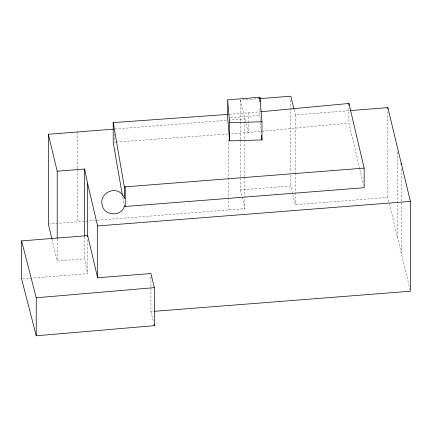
<?xml version="1.0" encoding="UTF-8"?>
<svg xmlns="http://www.w3.org/2000/svg" width="432" height="432" viewBox="0 0 432 432"><rect width="100%" height="100%" fill="white"/><g stroke="black" fill="none" stroke-linecap="round" stroke-linejoin="round"><path stroke-width="0.32" stroke-dasharray="2.16 1.62" d="M229.419 114.296L260.28 111.818M359.699 168.782L348.937 123.077L248.189 132.565L229.419 133.904M230.359 117.817L259.897 115.441L259.897 108.707M51.916 238.972L57.197 261.014L84.677 258.822L87.685 273.65L21.6 278.921M240.354 139.687L240.354 100.143L259.195 98.674M114.831 129.038L227.124 120.242M228.469 120.134L244.874 118.854L244.874 139.633M294.089 109.75L295.337 114.912L349.634 110.641M240.354 140.357L240.354 189.956L290.817 186.014L292.685 193.757M48.341 224.062L96.676 220.271M97.346 220.223L244.874 208.667L244.874 196.603M292.842 194.4L295.337 204.725L387.844 197.44L409.925 289.251M150.946 276.896L150.946 311.58L153.635 311.369M115.463 142.069L114.124 142.166L114.124 133.666M116.132 142.02L228.749 133.952M240.354 100.143L245.824 122.769M245.981 123.422L248.189 132.565L248.189 122.105M240.354 189.956L241.915 196.409M242.071 197.051L244.874 208.667M150.946 311.58L153.398 321.829M359.851 169.436L363.388 184.453M122.72 197.24L123.984 204.536M259.897 115.441L260.458 122.067M260.512 122.726L261.355 132.662M401.225 168.728L401.225 253.174M397.564 151.951L397.564 237.74M387.844 111.656L387.844 197.44M348.937 108.043L348.937 123.077M295.337 114.912L295.337 172.552M295.337 173.221L295.337 191.992M295.337 192.661L295.337 204.725M290.817 100.224L290.817 172.611M290.817 175.289L290.817 186.014M248.189 112.952L248.189 121.451M244.874 140.303L244.874 176.494M244.874 177.163L244.874 195.928M228.469 139.568L228.469 177.773M228.469 178.443L228.469 209.947M87.685 239.63L87.685 273.65M84.677 236.704L84.677 258.822M77.177 131.992L77.177 168.853M77.177 169.522L77.177 221.805M57.197 238.901L57.197 261.014"/><path stroke-width="0.65" d="M124.054 207.16C120.047 217.517 103.043 215.325 102.017 204.185C99.608 193.617 114.21 185.933 121.576 193.817M260.95 111.753L348.937 103.464L364.154 168.113L364.154 187.72L125.248 206.469L124.33 206.523L124.33 205.216M21.6 240.899L36.234 297.772L154.316 287.647L154.316 325.669L36.234 335.794L21.6 278.921L21.6 240.899L87.685 235.629L97.6 277.749L150.946 273.559L154.316 287.647M227.675 99.851L259.897 97.265L261.976 121.765L261.976 139.946L229.613 140.859L227.675 118.033L227.675 99.851L229.613 122.677L229.613 140.859M113.486 129.146L48.341 134.255L57.197 171.207L84.677 169.009L87.685 183.838L97.6 225.958L97.6 277.749M259.864 98.62L290.817 96.206L293.933 109.107M350.303 110.587L387.844 107.633L410.4 201.409L410.4 291.222L154.305 311.321M228.08 114.394L113.206 122.607L124.33 186.916L364.154 168.113M97.6 225.958L410.4 201.409M229.613 122.677L261.976 121.765M122.467 194.783L124.07 197.375M51.916 238.972L48.341 224.062L48.341 134.255M154.013 324.389L154.316 325.669M122.38 195.253L113.206 142.22L113.206 122.607M261.581 135.308L261.976 139.946M401.225 163.366L401.225 164.705M387.844 107.633L387.844 108.972M348.937 103.464L348.937 105.43M259.897 97.265L259.897 101.974M125.248 186.862L125.248 206.469M124.33 186.916L124.33 198.677M87.685 183.838L87.685 236.963M84.677 169.009L84.677 236.034M57.197 171.207L57.197 238.226M36.234 297.772L36.234 335.794"/></g></svg>
